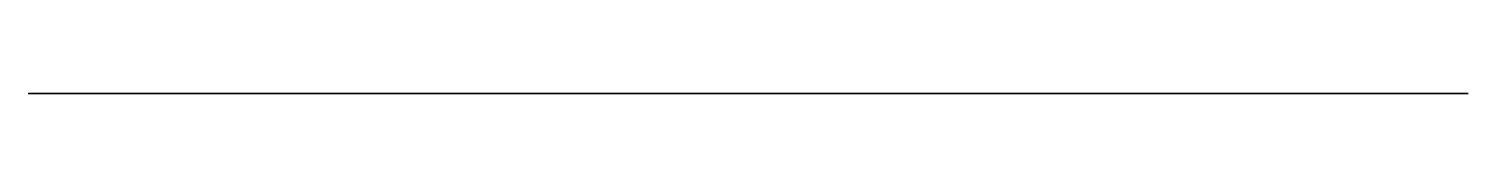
# Model space of a CAD drawing. Header units: centimetres. Extents: x 0 to 3.17, y 0 to 0.
import ezdxf

# ---------------------------------------------------------------- set-up
doc = ezdxf.new("R2010")
doc.units = ezdxf.units.CM
doc.header["$MEASUREMENT"] = 0
doc.layers.add('covid v2_Sketch1', color=7, linetype='Continuous')
doc.layers.add('covid v2_Sketch2', color=7, linetype='Continuous')

msp = doc.modelspace()

# ---------------------------------------------------------------- linework, layer by layer
at = {"layer": 'covid v2_Sketch1'}
for p, q in [((0, 0, -6.62), (2.175, 0, -6.62)), ((0, 0, -6.62), (0, 0, -6.62)), ((0, 0, -2.675), (0, 0, -0.5)), ((0.5, 0), (2.675, 0)), ((1.675, 0, -7.12), (0.5, 0, -7.12)), ((2.175, 0, -3.175), (0.5, 0, -3.175)), ((1.675, 0, -7.12), (1.675, 0, -7.12)), ((2.675, 0, -7.62), (2.175, 0, -7.62)), ((2.675, 0, -6.12), (2.675, 0, -3.675)), ((3.175, 0, -0.5), (3.175, 0, -7.62)), ((3.175, 0, -7.12), (3.175, 0, -6.62))]:
    msp.add_line(p, q, dxfattribs=at)
at = {"layer": 'covid v2_Sketch1', "extrusion": (0, 1, 0)}
for centre, radius in [((-0.3801, -0.3801), 0.225), ((-1.5875, -1.5875), 1.25)]:
    msp.add_circle(centre, radius, dxfattribs=at)
for centre, start, end in [((-0.5, -6.62), 270, 0), ((-0.5, -0.5), 360, 90), ((-0.5, -2.675), 270, 0), ((-2.175, -7.12), 270, 0), ((-2.175, -3.675), 90, 180), ((-2.175, -6.12), 180, 270), ((-2.675, -0.5), 90, 180), ((-2.675, -7.12), 180, 270)]:
    msp.add_arc(centre, 0.5, start, end, dxfattribs=at)
at = {"layer": 'covid v2_Sketch1'}
msp.add_point((0, 0), dxfattribs=at)
msp.add_point((0, 0), dxfattribs=at)
at = {"layer": 'covid v2_Sketch2'}
msp.add_point((0, 0), dxfattribs=at)

doc.saveas('drawing.dxf')
